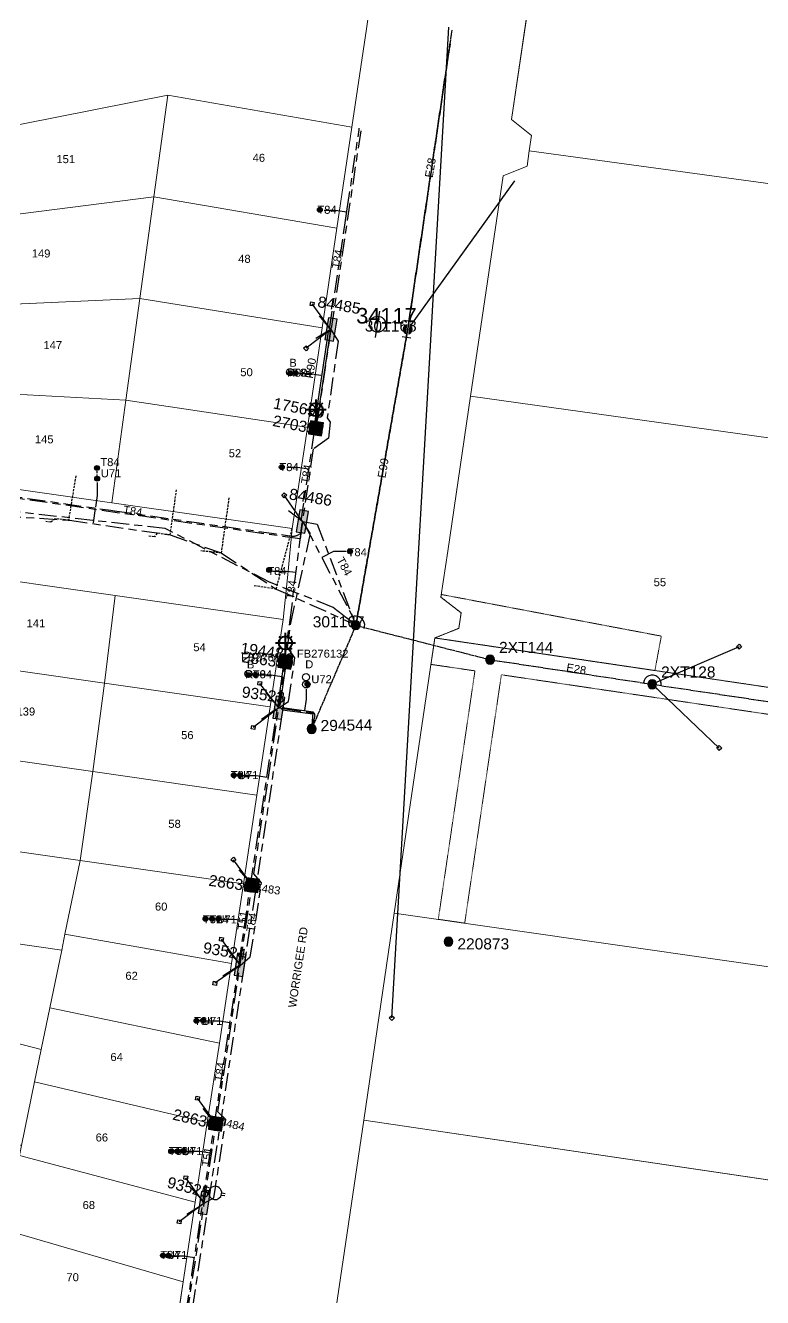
# Model space of a CAD drawing. Header units: metres. Extents: x 282960 to 285195, y 6134329 to 6136665.
# Drawn here: x 283728.7 to 283894.5, y 6135873.5 to 6136159.5 of the extents above; entities that cross this region are included whole.
import ezdxf
from ezdxf.enums import TextEntityAlignment as Align

# ---------------------------------------------------------------- set-up
doc = ezdxf.new("R2010")
doc.units = ezdxf.units.M
for name, pattern in [('Cable Exist OH', [1, 1, 0]), ('Cable Exist UG', [8.2, 4, -1.2, 1.8, -1.2]), ('DASHED', [0.75, 0.5, -0.25]), ('HIDDEN', [0.375, 0.25, -0.125]), ('HIDDEN2', [0.1875, 0.125, -0.0625])]:
    doc.linetypes.add(name, pattern=pattern)
doc.layers.get('0').update_dxf_attribs({"color": 6})
for name, color, linetype, lineweight in [('Cadastre Land Parcels_SP_EXT', 9, 'Continuous', 5), ('Cadastre Other Property_SP_EXT', 9, 'HIDDEN', 5), ('Cadastre Roads_SP_EXT', 9, 'Continuous', 5)]:
    doc.layers.add(name, color=color, linetype=linetype, lineweight=lineweight)
for name, color, linetype in [('Duct_SP_EXT', 7, 'Continuous'), ('Equip_LV_EXT', 7, 'Continuous'), ('Equip_SP_HV_EXT', 7, 'Continuous'), ('Equip_SP_SL_EXT', 7, 'Continuous'), ('Mains_HV_EXT', 7, 'Continuous'), ('Mains_LV_EXT', 7, 'Continuous'), ('Mains_LV_SL_EXT', 7, 'Continuous'), ('Services_SP_EXT', 7, 'Continuous'), ('SupportsOH_SP_TR_HV_LV_SL_EXT', 7, 'Continuous'), ('SupportsUG_SP_LV_EXT', 7, 'Continuous'), ('SupportsUG_SP_LV_SL_EXT', 7, 'Continuous'), ('Trench_SP_EXT', 7, 'Continuous')]:
    doc.layers.add(name, color=color, linetype=linetype)
doc.layers.add('UNKNOWN_FEATURES', color=1, linetype='DASHED', plot=False)
doc.styles.add('COLUMN_LABEL', font='arial.ttf')
doc.styles.add('HVSW_LABEL', font='arial.ttf')
doc.styles.add('iecARIAL', font='arial.ttf', dxfattribs={"height": 2})
doc.styles.add('POLE_LABEL', font='arial.ttf')
doc.styles.get("Standard").update_dxf_attribs({"font": 'arial.ttf'})

# ---------------------------------------------------------------- blocks, each defined once
blk = doc.blocks.new('COLUMN_EXT')
blk.add_hatch(color=256).paths.add_polyline_path([(-1.49, 1.48), (-1.49, -1.49), (1.48, -1.49), (1.48, 1.48)])
blk.add_lwpolyline([(-1.49, -1.49), (1.48, -1.49), (1.48, 1.48), (-1.49, 1.48)], close=True)
for tag, height, style, flags, p in [('ASSET_NUM', 2.5, 'COLUMN_LABEL', 8, (2, 2)), ('STRUCTURE_PLANT_NUMBER', 0.2, 'POLE_LABEL', 9, (1.81, 0.03)), ('STREET_CODE', 0.2, 'COLUMN_LABEL', 9, (1.81, -0.2))]:
    blk.add_attdef(tag, text='', height=height, dxfattribs=dict(style=style, flags=flags)).set_placement(p, align=Align.MIDDLE_LEFT)
at = {"flags": 1}
blk.add_attdef('Z', (1.81, -2.35), '', height=0.2, dxfattribs=at)
at = {"flags": 9}
for tag, p in [('COLUMN_TYPE', (1.81, -0.4)), ('OWNED_BY', (1.81, -0.6)), ('STATE', (1.81, -0.8)), ('USAGE', (1.81, -1)), ('STREETNAME', (1.81, -1.6)), ('SUBURB', (1.81, -1.8)), ('LEGEND', (1.81, -1.2)), ('LOCATION', (1.81, -1.4)), ('NOTES', (1.81, -2))]:
    blk.add_attdef(tag, text='', height=0.2, dxfattribs=at).set_placement(p, align=Align.MIDDLE_LEFT)
blk = doc.blocks.new('PILLAR_EXT')
blk.add_hatch(color=256).paths.add_polyline_path([(-2.475, 0.99), (-2.475, -0.99), (2.475, -0.99), (2.475, 0.99)])
blk.add_lwpolyline([(-2.475, -0.99), (2.475, -0.99), (2.475, 0.99), (-2.475, 0.99)], close=True)
at = {"style": 'iecARIAL', "flags": 8}
blk.add_attdef('ASSET_NUM', (1.5, 3.5), '', height=2.5, dxfattribs=at)
for tag, p, flags in [('OWNED_BY', (0, -0.2), 9), ('STATE', (0, -0.4), 9), ('SUPPORT_TYPE', (0, -0.6), 9), ('STREETNAME', (0, -1.8), 9), ('SUBURB', (0, -2), 1), ('USAGE', (0, -0.8), 9), ('LEGEND', (0, -1), 9), ('LOCATION', (0, -1.2), 9), ('NOTES', (0, -1.4), 9), ('PARENT', (0, -1.6), 9)]:
    blk.add_attdef(tag, p, '', height=0.2, dxfattribs=dict(flags=flags))
blk = doc.blocks.new('DUCT_EXT')
blk.add_circle((0, 0.8), 0.8)
at = {"flags": 1}
blk.add_attdef('Z', (0, 0), '', height=0.2, dxfattribs=at)
at = {"flags": 9}
for tag, p in [('DUCT_CODE', (0, 0)), ('XSECT_TYPE', (0, -0.2)), ('STATE', (0, -0.6)), ('FB_REFERENCE', (0, -0.4)), ('NOTES', (0, -0.8))]:
    blk.add_attdef(tag, text='', height=0.2, dxfattribs=at).set_placement(p, align=Align.MIDDLE_LEFT)
blk = doc.blocks.new('SL_LANTERN_EXT')
at = {"lineweight": 40}
for p, q in [((0, 1.97), (0, 6.47)), ((-2.25, 4.22), (2.25, 4.22)), ((-1.46, 5.68), (-1.06, 5.28)), ((-1.46, 2.76), (-1.06, 3.16)), ((1.46, 5.68), (1.06, 5.28)), ((1.46, 2.76), (1.06, 3.16)), ((0, 0), (0, 2.72))]:
    blk.add_line(p, q, dxfattribs=at)
blk.add_circle((0, 4.22), 1.5, dxfattribs=at)
at = {"style": 'iecARIAL', "flags": 8}
blk.add_attdef('ASSET_NUM', (1.5, 1.5), '', height=2.5, dxfattribs=at)
for tag, p, height, flags in [('OPERATING_VOLTAGE', (0.98, -1.65), 0.2, 9), ('ORIENTATION', (0.98, -1.85), 0.2, 9), ('OWNED_BY', (0.98, -2.05), 0.2, 9), ('STATE', (0.98, -2.25), 0.2, 9), ('CONSTRUCTED_VOLTAGE', (0.98, -0.65), 0.2, 9), ('CONTROL_TYPE', (0.98, -0.85), 0.2, 9), ('LANTERN_PURPOSE', (0.98, -1.05), 0.2, 9), ('LANTERN_TYPE', (0.98, -1.25), 0.2, 9), ('NO_PHASES', (0.98, -1.45), 0.2, 9), ('USAGE', (0.98, -2.45), 0.2, 9), ('CEXIST', (0.98, -2.65), 0.2, 9), ('CNEW', (0.98, -2.85), 0.2, 9), ('CNUMBER', (0.98, -3.05), 0.2, 9), ('LNUMBER', (2.18, -3.25), 2.5, 8), ('CREMOVE', (0.98, -3.25), 0.2, 9), ('CREPLACE', (0.98, -3.45), 0.2, 9), ('LKINGHEIGHT', (0.98, -3.65), 0.2, 9), ('LBRACKET', (0.98, -3.85), 0.2, 9), ('LBRACKETVOCAB', (0.98, -4.05), 0.2, 9), ('LCATEGORY', (0.98, -4.25), 0.2, 9), ('LCHARGE1', (0.98, -4.45), 0.2, 9), ('LCHARGE1PERCENT', (0.98, -4.65), 0.2, 9), ('LCHARGE2', (0.98, -4.85), 0.2, 9), ('LCHARGE2PERCENT', (0.98, -5.05), 0.2, 9), ('LCHARGE3', (0.98, -5.25), 0.2, 9), ('LCHARGE3PERCENT', (0.98, -5.45), 0.2, 9), ('LEXIST', (0.98, -5.65), 0.2, 9), ('LLAMP', (0.98, -5.85), 0.2, 9), ('LLAMPVOCAB', (0.98, -6.05), 0.2, 9), ('LMAST', (0.98, -6.25), 0.2, 9), ('LMASTVOCAB', (0.98, -6.45), 0.2, 9), ('LNEW', (0.98, -6.65), 0.2, 9), ('LANTNUMBER', (0.98, -6.85), 0.2, 9), ('LOUTREACH', (0.98, -7.25), 0.2, 9), ('LOUTREACHVOCAB', (0.98, -7.45), 0.2, 9), ('LRATECODE', (0.98, -7.65), 0.2, 9), ('LREMOVE', (0.98, -7.85), 0.2, 9), ('LREPLACE', (0.98, -8.05), 0.2, 9), ('LTYPE', (0.98, -8.25), 0.2, 9), ('LTYPEVOCAB', (0.98, -8.45), 0.2, 9), ('LEGEND', (0.98, -8.65), 0.2, 9), ('STREETNAME', (0.98, -9.25), 0.2, 9), ('SUBURB', (0.98, -9.45), 0.2, 1), ('LOCATION', (0.98, -8.85), 0.2, 9), ('NOTES', (0.98, -9.05), 0.2, 9)]:
    blk.add_attdef(tag, p, '', height=height, dxfattribs=dict(flags=flags))
blk = doc.blocks.new('CCP_EXT')
blk.add_wipeout([(0, 0.57), (0.57, 0), (0, -0.57), (-0.57, 0)])
blk.add_lwpolyline([(-0.57, 0), (0, 0.57), (0.57, 0), (0, -0.57), (-0.57, 0)])
at = {"flags": 1}
blk.add_attdef('Z', (0, 0), '', height=0.2, dxfattribs=at)
at = {"flags": 9}
for tag, p in [('CCP_TYPE', (0, 0)), ('CONSTRUCTED_VOLTAGE', (0, -0.2)), ('OPERATING_VOLTAGE', (0, -0.6)), ('ORIENTATION', (0, -0.8)), ('OWNED_BY', (0, -1)), ('STATE', (0, -1.8)), ('NO_PHASES', (0, -0.4)), ('USAGE', (0, -1.2)), ('LEGEND', (0, -1.4)), ('LIFE_SUPPORT', (0, -1.6)), ('NOTES', (0, -2))]:
    blk.add_attdef(tag, text='', height=0.2, dxfattribs=at).set_placement(p, align=Align.MIDDLE_LEFT)
blk = doc.blocks.new('POLE_EXT')
blk.add_hatch(color=256).paths.add_polyline_path([(-1, 0, 1), (1, 0, 1)])
blk.add_lwpolyline([(-1, 0, 1), (1, 0, 1)], format="xyb", close=True)
for tag, height, flags, p in [('pNumber', 2.5, 8, (-17.84, 2.07)), ('OWNED_BY', 0.2, 9, (1.35, -0.4)), ('SPECIAL_USE', 0.2, 9, (1.35, -0.8)), ('STATE', 0.2, 9, (1.35, -1)), ('cLV', 0.2, 9, (1.35, -1.4)), ('hDepth', 0.2, 9, (1.35, -1.6)), ('hDia', 0.2, 9, (1.35, -1.8)), ('cHV', 0.2, 9, (1.35, -2)), ('PARENT', 0.2, 9, (1.35, -0.6)), ('USAGE', 0.2, 9, (1.35, -1.2)), ('LBRACKET', 0.2, 9, (1.35, -2.2)), ('LExisting', 0.2, 9, (1.35, -2.4)), ('LANTNUMBER', 0.2, 9, (1.35, -2.6)), ('LOther', 0.2, 9, (1.35, -2.8)), ('cLinedev', 0.2, 9, (1.35, -3.4)), ('pExisting', 0.2, 9, (1.35, -3.8)), ('pFooting', 0.2, 9, (1.35, -4.4)), ('pNew', 0.2, 9, (1.35, -4.6)), ('pRelocate', 0.2, 9, (1.35, -5)), ('pRemove', 0.2, 9, (1.35, -5.2)), ('pReplace', 0.2, 9, (1.35, -5.4)), ('pStay', 0.2, 9, (1.35, -5.6)), ('pType', 0.2, 9, (1.35, -5.8)), ('LRemove', 0.2, 9, (1.35, -3)), ('LEGEND', 0.2, 9, (1.35, -3.2)), ('LOCATION', 0.2, 9, (1.35, -3.6)), ('PFNUMBER', 0.2, 9, (1.35, -4)), ('NEWPFNUMBER', 0.2, 9, (1.35, -4.2)), ('cspan', 0.2, 9, (1.35, -6)), ('STREETNAME', 0.2, 9, (1.35, -6.2)), ('SUBURB', 0.2, 9, (1.35, -6.4)), ('OPERATED_BY', 0.2, 9, (1.36, -7.01)), ('NOTES', 0.2, 9, (1.35, -6.6)), ('MAINTAINED_BY', 0.2, 9, (1.36, -6.81))]:
    blk.add_attdef(tag, text='', height=height, dxfattribs=dict(flags=flags)).set_placement(p, align=Align.MIDDLE_LEFT)
at = {"style": 'POLE_LABEL'}
for tag, height, flags, p in [('ASSET_NUM', 2.5, 8, (2, 2)), ('STRUCTURE_PLANT_NUMBER', 0.2, 9, (1.35, 0.03)), ('STREET_CODE', 0.2, 9, (1.35, -0.2))]:
    blk.add_attdef(tag, text='', height=height, dxfattribs=dict(at, flags=flags)).set_placement(p, align=Align.MIDDLE_LEFT)
at = {"flags": 1}
blk.add_attdef('Z', (1.35, -7.33), '', height=0.2, dxfattribs=at)
blk = doc.blocks.new('LV_UG_LINKS_OPEN_EXT')
for p, q in [((-0.25, 1.47), (-0.25, 2.22)), ((0.25, 1.47), (0.25, 2.22)), ((-0.25, -1.47), (-0.25, -2.22)), ((0.25, -1.47), (0.25, -2.22))]:
    blk.add_line(p, q)
at = {"flags": 9}
for tag, p in [('ACTUAL_STATUS', (0, 0)), ('CONSTRUCTED_VOLTAGE', (0, -0.2)), ('OPERATING_VOLTAGE', (0, -0.6)), ('ORIENTATION', (0, -0.8)), ('STATE', (0, -1)), ('SWITCH_TYPE', (0, -1.2)), ('NO_PHASES', (0, -0.4)), ('USAGE', (0, -1.4)), ('NOTES', (0, -1.6))]:
    blk.add_attdef(tag, text='', height=0.2, dxfattribs=at).set_placement(p, align=Align.MIDDLE_LEFT)
at = {"flags": 1}
blk.add_attdef('Z', (0, 0), '', height=0.2, dxfattribs=at)
blk.add_wipeout([(-0.25, 1.47), (-0.43, 1.43), (-0.61, 1.36), (-0.77, 1.28), (-0.93, 1.17), (-1.07, 1.05), (-1.19, 0.9), (-1.29, 0.75), (-1.38, 0.58), (-1.44, 0.4), (-1.48, 0.22), (-1.49, 0.03), (-1.49, -0.16), (-1.45, -0.34), (-1.4, -0.52), (-1.32, -0.69), (-1.23, -0.85), (-1.11, -1), (-0.98, -1.13), (-0.83, -1.24), (-0.66, -1.34), (-0.49, -1.41), (-0.31, -1.46), (-0.13, -1.49), (0.06, -1.49), (0.25, -1.47), (0.43, -1.43), (0.61, -1.36), (0.77, -1.28), (0.93, -1.17), (1.07, -1.05), (1.19, -0.9), (1.29, -0.75), (1.38, -0.58), (1.44, -0.4), (1.48, -0.22), (1.49, -0.03), (1.49, 0.16), (1.45, 0.34), (1.4, 0.52), (1.32, 0.69), (1.23, 0.85), (1.11, 1), (0.98, 1.13), (0.83, 1.24), (0.66, 1.34), (0.49, 1.41), (0.31, 1.46), (0.13, 1.49), (-0.06, 1.49)])
blk.add_lwpolyline([(0, -1.49, 1), (0, 1.49, 1)], format="xyb", close=True)
blk = doc.blocks.new('HV_ABS_CLOSED_EXT')
blk.add_line((-3, 6.87), (3, 6.87))
blk.add_circle((0, 6.87), 1.8)
at = {"style": 'HVSW_LABEL'}
for tag, height, flags, p in [('ASSET_NUM', 3.5, 8, (2, 2)), ('STREET_CODE', 0.2, 9, (0, -0.2))]:
    blk.add_attdef(tag, text='', height=height, dxfattribs=dict(at, flags=flags)).set_placement(p, align=Align.MIDDLE_LEFT)
at = {"flags": 1}
blk.add_attdef('Z', (0, 0), '', height=0.2, dxfattribs=at)
at = {"flags": 9}
for tag, p in [('ACTUAL_STATUS', (0, -0.4)), ('CONSTRUCTED_VOLTAGE', (0, -0.6)), ('OPERATING_VOLTAGE', (0, -1)), ('ORIENTATION', (0, -1.2)), ('OWNED_BY', (0, -1.4)), ('STATE', (0, -1.6)), ('SWITCH_TYPE', (0, -1.8)), ('STREETNAME', (0, -2.6)), ('SUBURB', (0, -2.8)), ('NO_PHASES', (0, -0.8)), ('USAGE', (0, -2)), ('LEGEND', (0, -2.2)), ('LOCATION', (0, -2.4)), ('NOTES', (0, -3))]:
    blk.add_attdef(tag, text='', height=0.2, dxfattribs=at).set_placement(p, align=Align.MIDDLE_LEFT)
blk = doc.blocks.new('End Shackle_EXT')
blk.add_wipeout([(0, 0.25), (1.81, 0.25), (1.82, -0.25), (0, -0.25)])
blk.add_line((1.81, -1), (1.81, 1))
at = {"flags": 1}
blk.add_attdef('Z', (0, 0), '', height=0.2, dxfattribs=at)
at = {"flags": 9}
for tag, p in [('CONNECTOR_TYPE', (0, 0)), ('CONSTRUCTED_VOLTAGE', (0, -0.2)), ('OPERATING_VOLTAGE', (0, -0.6)), ('ORIENTATION', (0, -0.8)), ('OWNED_BY', (0, -1)), ('STATE', (0, -1.2)), ('NO_PHASES', (0, -0.4)), ('USAGE', (0, -1.4)), ('NOTES', (0, -1.6))]:
    blk.add_attdef(tag, text='', height=0.2, dxfattribs=at).set_placement(p, align=Align.MIDDLE_LEFT)
blk = doc.blocks.new('CABLE_LARGE_EXT')
h = blk.add_hatch(color=256)
edge = h.paths.add_edge_path()
edge.add_arc((0, 0.55), 0.55, 0, 360)
blk.add_circle((0, 0.55), 0.55)
at = {"flags": 1}
blk.add_attdef('Z', (0, 0), '', height=0.2, dxfattribs=at)
at = {"flags": 9}
for tag, p in [('COND_CODE', (0, 0)), ('STATE', (0, -0.4)), ('XSECT_SIZE', (0, -0.6)), ('FB_REFERENCE', (0, -0.2)), ('NOTES', (0, -0.8))]:
    blk.add_attdef(tag, text='', height=0.2, dxfattribs=at).set_placement(p, align=Align.MIDDLE_LEFT)

msp = doc.modelspace()

# ---------------------------------------------------------------- linework, layer by layer
at = {"layer": 'Cadastre Land Parcels_SP_EXT', "linetype": 'Continuous'}
for p, q in [((283804.8, 6135913.39), (283791.65, 6135824.3)), ((283915.48, 6135897.05), (283804.8, 6135913.39))]:
    msp.add_line(p, q, dxfattribs=at)
for points in [[(284026.51, 6136162.04), (283845.26, 6136187.44), (283838.01, 6136138.33), (283842.54, 6136134.78), (283842.03, 6136131.32), (284018.36, 6136107.18), (284026.51, 6136162.04)], [(283757.62, 6136120.96), (283760.77, 6136143.81), (283711.52, 6136134.1), (283712.83, 6136115.28), (283757.62, 6136120.96)], [(283802.12, 6136136.66), (283760.77, 6136143.81), (283757.62, 6136120.96), (283798.75, 6136113.92), (283802.12, 6136136.66)], [(284018.36, 6136107.18), (283842.03, 6136131.32), (283841.52, 6136127.85), (283836.14, 6136125.66), (283828.82, 6136076.12), (284009.99, 6136050.85), (284018.36, 6136107.18)], [(283754.47, 6136098.11), (283757.62, 6136120.96), (283712.83, 6136115.28), (283712.96, 6136106.13), (283712.87, 6136096.2), (283754.47, 6136098.11)], [(283798.75, 6136113.92), (283757.62, 6136120.96), (283754.47, 6136098.11), (283795.43, 6136091.53), (283798.75, 6136113.92)], [(283751.33, 6136075.25), (283754.47, 6136098.11), (283712.87, 6136096.2), (283712.41, 6136077.33), (283751.33, 6136075.25)], [(283792.12, 6136069.13), (283795.43, 6136091.53), (283754.47, 6136098.11), (283751.33, 6136075.25), (283791.9, 6136069.16), (283792.12, 6136069.13)], [(283748.15, 6136052.19), (283751.33, 6136075.25), (283712.41, 6136077.33), (283711.52, 6136057.42), (283748.15, 6136052.19)], [(283792.12, 6136069.13), (283791.9, 6136069.16), (283751.33, 6136075.25), (283748.15, 6136052.19), (283788.74, 6136046.38), (283792.12, 6136069.13)], [(284009.99, 6136050.85), (283828.82, 6136076.12), (283823.68, 6136041.29), (283822.16, 6136030.95), (283826.69, 6136027.41), (283826.18, 6136023.95), (283820.8, 6136021.78), (284001.69, 6135994.99), (284009.99, 6136050.85)], [(283787.72, 6136036.03), (283787.72, 6136036.09), (283788.74, 6136046.38), (283748.15, 6136052.19), (283711.52, 6136057.42), (283711.13, 6136036.75), (283748.92, 6136031.33), (283786.71, 6136025.9), (283787.72, 6136036.03)], [(283787.72, 6136036.03), (283787.72, 6136036.09), (283788.74, 6136046.38), (283748.15, 6136052.19), (283711.52, 6136057.42), (283711.13, 6136036.75), (283748.92, 6136031.33), (283786.71, 6136025.9), (283787.72, 6136036.03)], [(283787.72, 6136036.03), (283787.72, 6136036.09), (283788.74, 6136046.38), (283748.15, 6136052.19), (283711.52, 6136057.42), (283711.13, 6136036.75), (283748.92, 6136031.33), (283786.71, 6136025.9), (283787.72, 6136036.03)], [(283787.72, 6136036.03), (283787.72, 6136036.09), (283788.74, 6136046.38), (283748.15, 6136052.19), (283711.52, 6136057.42), (283711.13, 6136036.75), (283748.92, 6136031.33), (283786.71, 6136025.9), (283787.72, 6136036.03)], [(283748.92, 6136031.33), (283711.14, 6136036.75), (283709.35, 6136016.98), (283746.54, 6136011.65), (283748.92, 6136031.33)], [(283786.71, 6136025.9), (283748.92, 6136031.33), (283746.54, 6136011.65), (283783.75, 6136006.31), (283786.71, 6136025.9)], [(284001.69, 6135994.99), (283820.8, 6136021.78), (283811.67, 6135959.93), (283935.13, 6135942.2), (283938.11, 6135962.98), (283995.72, 6135954.7), (284001.69, 6135994.99)], [(283707.08, 6135997.03), (283743.91, 6135991.74), (283746.54, 6136011.65), (283709.35, 6136016.98), (283707.08, 6135997.03)], [(283780.75, 6135986.46), (283783.75, 6136006.31), (283746.54, 6136011.65), (283743.91, 6135991.74), (283780.75, 6135986.46)], [(283741.03, 6135971.74), (283743.91, 6135991.74), (283707.08, 6135997.03), (283704.33, 6135977), (283741.03, 6135971.74)], [(283780.75, 6135986.46), (283743.91, 6135991.74), (283741.03, 6135971.74), (283777.73, 6135966.47), (283780.75, 6135986.46)], [(283701.07, 6135956.75), (283736.89, 6135951.61), (283737.61, 6135955.16), (283741.03, 6135971.74), (283704.33, 6135977), (283701.07, 6135956.75)], [(283777.73, 6135966.47), (283741.03, 6135971.74), (283737.61, 6135955.16), (283775.03, 6135948.59), (283777.73, 6135966.47)], [(283995.72, 6135954.7), (283938.11, 6135962.98), (283935.13, 6135942.2), (283811.67, 6135959.93), (283804.8, 6135913.39), (283985.65, 6135886.69), (283995.72, 6135954.7)], [(283736.89, 6135951.61), (283701.07, 6135956.75), (283700.52, 6135953.62), (283699.71, 6135949.63), (283698.43, 6135943.36), (283697.2, 6135938.33), (283732.28, 6135929.25), (283734.2, 6135938.59), (283736.89, 6135951.61)], [(283734.2, 6135938.59), (283772.33, 6135930.71), (283775.03, 6135948.59), (283737.61, 6135955.16), (283736.89, 6135951.61), (283734.2, 6135938.59)], [(283727.83, 6135907.67), (283730.79, 6135922.01), (283732.28, 6135929.25), (283697.2, 6135938.33), (283694.31, 6135928.26), (283692.35, 6135922.46), (283691.74, 6135920.67), (283727.83, 6135907.67)], [(283769.63, 6135912.83), (283772.33, 6135930.71), (283734.2, 6135938.59), (283732.28, 6135929.25), (283730.79, 6135922.01), (283769.63, 6135912.83)], [(283766.93, 6135894.95), (283769.63, 6135912.83), (283730.79, 6135922.01), (283727.83, 6135907.67), (283727.37, 6135905.43), (283766.93, 6135894.95)], [(283766.93, 6135894.95), (283727.37, 6135905.43), (283726.34, 6135900.43), (283723.04, 6135889.05), (283764.23, 6135877.06), (283766.93, 6135894.95)], [(283764.23, 6135877.06), (283723.04, 6135889.05), (283722.65, 6135887.72), (283718.32, 6135872.8), (283761.53, 6135859.18), (283764.23, 6135877.06)]]:
    msp.add_lwpolyline(points, close=True, dxfattribs=at)
at = {"layer": 'Cadastre Other Property_SP_EXT', "linetype": 'HIDDEN2'}
msp.add_lwpolyline([(283822.24, 6136031.56), (283822.16, 6136030.96), (283826.69, 6136027.43), (283826.18, 6136023.96), (283820.8, 6136021.79), (283870.27, 6136014.46), (283871.72, 6136022.2), (283822.24, 6136031.56)], close=True, dxfattribs=at)
at = {"layer": 'Cadastre Roads_SP_EXT', "linetype": 'Continuous'}
for p, q in [((283838.01, 6136138.33), (283845.26, 6136187.44)), ((283806.74, 6136167.82), (283805.39, 6136158.7)), ((283805.39, 6136158.7), (283802.12, 6136136.66)), ((283802.12, 6136136.66), (283798.75, 6136113.92)), ((283842.54, 6136134.78), (283838.01, 6136138.33)), ((283842.03, 6136131.32), (283842.54, 6136134.78)), ((283841.52, 6136127.85), (283842.03, 6136131.32)), ((283828.82, 6136076.12), (283836.14, 6136125.66)), ((283836.14, 6136125.66), (283841.52, 6136127.85)), ((283798.75, 6136113.92), (283795.43, 6136091.53)), ((283823.68, 6136041.29), (283828.82, 6136076.12)), ((283788.74, 6136046.38), (283787.72, 6136036.09)), ((283822.16, 6136030.95), (283823.68, 6136041.29)), ((283787.72, 6136036.03), (283786.71, 6136025.9)), ((283787.72, 6136036.09), (283787.72, 6136036.03)), ((283826.69, 6136027.41), (283822.16, 6136030.95)), ((283786.71, 6136025.9), (283783.75, 6136006.31)), ((283826.18, 6136023.95), (283826.69, 6136027.41)), ((283820.8, 6136021.78), (283826.18, 6136023.95)), ((283811.67, 6135959.93), (283820.8, 6136021.78)), ((283780.75, 6135986.46), (283777.73, 6135966.47)), ((283788.73, 6135804.5), (283804.8, 6135913.39)), ((283764.23, 6135877.06), (283761.53, 6135859.18))]:
    msp.add_line(p, q, dxfattribs=at)
at = {"layer": 'Duct_SP_EXT'}
for p, q in [((283797.26, 6136090.59), (283794.11, 6136069.38)), ((283796.8, 6136090.78), (283796.78, 6136090.66)), ((283796.78, 6136090.66), (283797.02, 6136090.63)), ((283796.8, 6136090.78), (283797.04, 6136090.74)), ((283797.26, 6136090.59), (283797.02, 6136090.63)), ((283797.28, 6136090.71), (283797.04, 6136090.74)), ((283797.28, 6136090.71), (283797.26, 6136090.59)), ((283793.64, 6136069.45), (283793.88, 6136069.41)), ((283794.11, 6136069.38), (283793.88, 6136069.41)), ((283785.55, 6136006.64), (283786.87, 6136015.93)), ((283786.02, 6136006.57), (283787.35, 6136015.87)), ((283786.87, 6136015.93), (283786.9, 6136016.15)), ((283786.87, 6136015.93), (283787.11, 6136015.9)), ((283786.9, 6136016.15), (283787.14, 6136016.12)), ((283787.35, 6136015.87), (283787.11, 6136015.9)), ((283787.38, 6136016.08), (283787.14, 6136016.12)), ((283787.35, 6136015.87), (283787.38, 6136016.08)), ((283785.55, 6136006.64), (283785.78, 6136006.61)), ((283786.02, 6136006.57), (283785.78, 6136006.61)), ((283786.44, 6136005.65), (283786.47, 6136005.89)), ((283786.44, 6136005.65), (283793.34, 6136004.73)), ((283786.5, 6136006.13), (283786.47, 6136005.89)), ((283786.5, 6136006.13), (283793.4, 6136005.2)), ((283793.4, 6136005.2), (283793.37, 6136004.96)), ((283793.34, 6136004.73), (283793.37, 6136004.96))]:
    msp.add_line(p, q, dxfattribs=at)
for points in [[(283795.87, 6136117.99), (283798.42, 6136117.99), (283801.02, 6136117.61)], [(283790.37, 6136081.27), (283792.62, 6136081.27), (283795.17, 6136080.89)], [(283787.53, 6136060.18), (283789.91, 6136060.18), (283792.45, 6136059.81)], [(283744.87, 6136056.74), (283744.87, 6136053.84), (283744.49, 6136051.16)], [(283744.43, 6136050.86), (283743.96, 6136047.65)], [(283800.82, 6136041.22), (283798.03, 6136041.22), (283795.39, 6136039.84)], [(283784.29, 6136036.84), (283787.36, 6136036.84), (283789.58, 6136036.57)], [(283791.84, 6136010.3), (283791.84, 6136008), (283791.5, 6136005.5)], [(283777.7, 6135990.9), (283780.58, 6135990.9), (283783.05, 6135990.52)], [(283772.83, 6135958.59), (283775.7, 6135958.59), (283778.17, 6135958.23)], [(283769.28, 6135935.7), (283772.28, 6135935.7), (283774.74, 6135935.32)], [(283764.98, 6135906.39), (283767.91, 6135906.39), (283770.29, 6135906.04)], [(283761.59, 6135882.86), (283764.38, 6135882.86), (283766.76, 6135882.5)]]:
    msp.add_lwpolyline(points, dxfattribs=at)
at = {"layer": 'Mains_HV_EXT', "linetype": 'Cable Exist UG'}
for p, q in [((283786.68, 6136005.9), (283793.37, 6136004.96)), ((283793.37, 6136004.96), (283793.09, 6136001.32))]:
    msp.add_line(p, q, dxfattribs=at)
at = {"layer": 'Mains_HV_EXT', "linetype": 'Cable Exist OH'}
for points in [[(283803.03, 6136024.63), (283797.91, 6136028.62)], [(283803.03, 6136024.63), (283793.09, 6136001.32)]]:
    msp.add_lwpolyline(points, dxfattribs=at)
at = {"layer": 'Mains_HV_EXT', "linetype": 'Continuous'}
msp.add_lwpolyline([(283793.88, 6136003.16, 0.143869), (283793.25, 6136003.31)], format="xyb", dxfattribs=at)
at = {"layer": 'Mains_LV_EXT', "linetype": 'Cable Exist UG'}
for points in [[(283804.12, 6136135.84), (283797.43, 6136091.15)], [(283785.71, 6136006.09), (283787.92, 6136007.49), (283789.31, 6136017.3), (283787.65, 6136019.61), (283788.41, 6136025.08), (283792.82, 6136045.18), (283791.07, 6136047.96)], [(283791.07, 6136048), (283794.31, 6136047.38), (283803.03, 6136024.63)], [(283777.02, 6135948.37), (283779.7, 6135966.2)]]:
    msp.add_lwpolyline(points, dxfattribs=at)
at = {"layer": 'Mains_LV_EXT', "linetype": 'Continuous'}
for points in [[(283803.31, 6136026.64, 0.208394), (283802.05, 6136026.43)], [(283804.9, 6136023.94, 0.47202), (283803.31, 6136026.64)], [(283871.65, 6136011.08, 1.020356), (283867.69, 6136011.67)]]:
    msp.add_lwpolyline(points, format="xyb", dxfattribs=at)
at = {"layer": 'Mains_LV_EXT', "linetype": 'Cable Exist OH'}
msp.add_lwpolyline([(283803.03, 6136024.63), (283833.22, 6136016.91), (283869.67, 6136011.38)], dxfattribs=at)
at = {"layer": 'Mains_LV_SL_EXT', "linetype": 'Cable Exist UG'}
for points in [[(283797.43, 6136091.15), (283794.08, 6136068.92)], [(283785.71, 6136006.09), (283787.19, 6136016.46)]]:
    msp.add_lwpolyline(points, dxfattribs=at)
at = {"layer": 'Services_SP_EXT'}
msp.add_lwpolyline([(283838.73, 6136124.59), (283814.7, 6136091.18)], dxfattribs=at)
at = {"layer": 'Trench_SP_EXT', "linetype": 'Cable Exist UG'}
for points in [[(283797.12, 6136091.28), (283800.43, 6136113.67), (283800.57, 6136114.57), (283800.57, 6136114.57), (283801.11, 6136118.23), (283803.75, 6136136.06), (283803.8, 6136136.41)], [(283790.72, 6136048.12), (283793.8, 6136068.89)], [(283791.02, 6136047.95), (283786.96, 6136051.08)], [(283786.91, 6136016.52), (283788.26, 6136025.8), (283790.62, 6136045.1), (283790.99, 6136047.7)], [(283791.17, 6136047.93), (283791.56, 6136047.18), (283802.22, 6136026.75), (283802.99, 6136024.67)], [(283869.67, 6136011.38), (283872.16, 6136009.01)], [(283785.71, 6136006.09), (283786.68, 6136005.9)], [(283776.7, 6135969.66), (283779.7, 6135966.2)], [(283776.75, 6135948.38), (283779.32, 6135966.19)], [(283773.99, 6135951.78), (283777.02, 6135948.3)], [(283768.59, 6135916.02), (283771.44, 6135912.54)], [(283768.65, 6135894.88), (283771.24, 6135912.55)], [(283766.02, 6135898.17), (283768.85, 6135894.84)]]:
    msp.add_lwpolyline(points, dxfattribs=at)
msp.add_lwpolyline([(283792.96, 6136005.01), (283793.51, 6136004.94), (283793.51, 6136004.94, -0.427867), (283793.79, 6136004.27), (283793.79, 6136004.27), (283793.09, 6136001.32)], format="xyb", dxfattribs=at)
at = {"layer": 'UNKNOWN_FEATURES'}
for points in [[(283738.47, 6136048.11), (283740.14, 6136058.38)], [(283744.85, 6136058.07), (283744.85, 6136059.29)], [(283761.26, 6136044.96), (283762.72, 6136055.15)], [(283772.8, 6136040.88), (283774.59, 6136053.46)], [(283738.48, 6136048.25), (283735.39, 6136048.58), (283734.44, 6136047.79), (283733.35, 6136047.94)], [(283761.26, 6136044.96), (283758.34, 6136045.34), (283757.72, 6136044.51), (283756.44, 6136044.66)], [(283785.12, 6136032.79), (283788.74, 6136046.38)], [(283772.8, 6136040.88), (283768.17, 6136041.37)], [(283785.12, 6136032.79), (283780.18, 6136033.5)]]:
    msp.add_lwpolyline(points, dxfattribs=at)

# ---------------------------------------------------------------- block references
at = {"layer": 'Duct_SP_EXT'}
for name, p in [('CABLE_LARGE_EXT', (283794.93, 6136117.48)), ('DUCT_EXT', (283788.24, 6136080.75)), ('CABLE_LARGE_EXT', (283788.24, 6136080.75)), ('CABLE_LARGE_EXT', (283789.49, 6136080.75)), ('CABLE_LARGE_EXT', (283744.83, 6136059.44)), ('CABLE_LARGE_EXT', (283786.37, 6136059.64)), ('CABLE_LARGE_EXT', (283744.85, 6136057.05)), ('CABLE_LARGE_EXT', (283801.7, 6136040.72)), ('CABLE_LARGE_EXT', (283783.53, 6136036.52)), ('DUCT_EXT', (283778.84, 6136012.9)), ('DUCT_EXT', (283791.83, 6136012.17)), ('DUCT_EXT', (283791.86, 6136010.54)), ('CABLE_LARGE_EXT', (283792.17, 6136010.86)), ('CABLE_LARGE_EXT', (283775.59, 6135990.37)), ('CABLE_LARGE_EXT', (283776.96, 6135990.39)), ('CABLE_LARGE_EXT', (283769.22, 6135958.07)), ('CABLE_LARGE_EXT', (283770.69, 6135958.1)), ('CABLE_LARGE_EXT', (283772.09, 6135958.09)), ('CABLE_LARGE_EXT', (283767.19, 6135935.16)), ('CABLE_LARGE_EXT', (283768.66, 6135935.22)), ('CABLE_LARGE_EXT', (283761.49, 6135905.82)), ('CABLE_LARGE_EXT', (283762.88, 6135905.82)), ('CABLE_LARGE_EXT', (283764.2, 6135905.89)), ('CABLE_LARGE_EXT', (283759.66, 6135882.39)), ('CABLE_LARGE_EXT', (283760.9, 6135882.37))]:
    msp.add_blockref(name, p, dxfattribs=at)
at = {"layer": 'Equip_SP_HV_EXT'}
ref = msp.add_blockref('HV_ABS_CLOSED_EXT', (283814.7, 6136091.18), dxfattribs=dict(at, rotation=80.36133237709562))
ref.add_attrib('ASSET_NUM', '34117', dxfattribs={"layer": '0', "height": 3.5, "style": 'HVSW_LABEL'}).set_placement((283816.7, 6136091.43), align=Align.BOTTOM_RIGHT)
at = {"layer": 'Equip_SP_SL_EXT'}
ref = msp.add_blockref('SL_LANTERN_EXT', (283794.08, 6136068.92), dxfattribs=at)
ref.add_attrib('ASSET_NUM', '175690', dxfattribs={"layer": '0', "height": 2.5, "rotation": 348.8149, "style": 'iecARIAL'}).set_placement((283795.58, 6136070.42), align=Align.BOTTOM_RIGHT)
ref = msp.add_blockref('SL_LANTERN_EXT', (283787.19, 6136016.46), dxfattribs=at)
ref.add_attrib('ASSET_NUM', '194482', dxfattribs={"layer": '0', "height": 2.5, "rotation": 352.0224, "style": 'iecARIAL'}).set_placement((283788.69, 6136017.96), align=Align.MIDDLE_RIGHT)
at = {"layer": 'SupportsOH_SP_TR_HV_LV_SL_EXT'}
ref = msp.add_blockref('POLE_EXT', (283814.7, 6136091.18), dxfattribs=at)
ref.add_attrib('ASSET_NUM', '301168', dxfattribs={"layer": '0', "height": 2.5, "style": 'POLE_LABEL'}).set_placement((283816.7, 6136091.93), align=Align.MIDDLE_RIGHT)
ref = msp.add_blockref('POLE_EXT', (283802.99, 6136024.67), dxfattribs=at)
ref.add_attrib('ASSET_NUM', '301167', dxfattribs={"layer": '0', "height": 2.5, "style": 'POLE_LABEL'}).set_placement((283804.99, 6136025.42), align=Align.MIDDLE_RIGHT)
ref = msp.add_blockref('POLE_EXT', (283833.22, 6136016.91), dxfattribs=at)
ref.add_attrib('ASSET_NUM', '2XT144', dxfattribs={"layer": '0', "height": 2.5, "style": 'POLE_LABEL'}).set_placement((283835.22, 6136017.66), align=Align.BOTTOM_LEFT)
ref = msp.add_blockref('POLE_EXT', (283869.67, 6136011.38), dxfattribs=at)
ref.add_attrib('ASSET_NUM', '2XT128', dxfattribs={"layer": '0', "height": 2.5, "style": 'POLE_LABEL'}).set_placement((283871.67, 6136012.13), align=Align.BOTTOM_LEFT)
ref = msp.add_blockref('POLE_EXT', (283793.09, 6136001.32), dxfattribs=at)
ref.add_attrib('ASSET_NUM', '294544', dxfattribs={"layer": '0', "height": 2.5, "rotation": 1, "style": 'POLE_LABEL'}).set_placement((283795.1, 6136002.07), align=Align.MIDDLE_LEFT)
ref = msp.add_blockref('POLE_EXT', (283823.86, 6135953.51), dxfattribs=at)
ref.add_attrib('ASSET_NUM', '220873', dxfattribs={"layer": '0', "height": 2.5, "style": 'POLE_LABEL'}).set_placement((283825.86, 6135954.26), align=Align.TOP_LEFT)
at = {"layer": 'SupportsUG_SP_LV_EXT'}
ref = msp.add_blockref('PILLAR_EXT', (283797.43, 6136091.15), dxfattribs=dict(at, rotation=260.3507973895271))
ref.add_attrib('ASSET_NUM', '84485', dxfattribs={"layer": '0', "height": 2.5, "rotation": 350.2497, "style": 'iecARIAL'}).set_placement((283798.93, 6136094.65), align=Align.BOTTOM_CENTER)
ref = msp.add_blockref('PILLAR_EXT', (283791.02, 6136047.95), dxfattribs=dict(at, rotation=260.3507973895271))
ref.add_attrib('ASSET_NUM', '84486', dxfattribs={"layer": '0', "height": 2.5, "rotation": 350.7148, "style": 'iecARIAL'}).set_placement((283792.53, 6136051.45), align=Align.BOTTOM_CENTER)
ref = msp.add_blockref('PILLAR_EXT', (283785.71, 6136006.09), dxfattribs=dict(at, rotation=261.6362505600377))
ref.add_attrib('ASSET_NUM', '93523', dxfattribs={"layer": '0', "height": 2.5, "rotation": 352.0028, "style": 'iecARIAL'}).set_placement((283787.21, 6136009.59), align=Align.TOP_RIGHT)
ref = msp.add_blockref('PILLAR_EXT', (283777.02, 6135948.3), dxfattribs=dict(at, rotation=261.6220871830344))
ref.add_attrib('ASSET_NUM', '93524', dxfattribs={"layer": '0', "height": 2.5, "rotation": 350.2042, "style": 'iecARIAL'}).set_placement((283778.52, 6135951.8), align=Align.TOP_RIGHT)
ref = msp.add_blockref('PILLAR_EXT', (283768.93, 6135894.74), dxfattribs=dict(at, rotation=261.6553386204629))
ref.add_attrib('ASSET_NUM', '93525', dxfattribs={"layer": '0', "height": 2.5, "rotation": 345.311, "style": 'iecARIAL'}).set_placement((283770.43, 6135898.24), align=Align.TOP_RIGHT)
at = {"layer": 'SupportsUG_SP_LV_SL_EXT'}
ref = msp.add_blockref('COLUMN_EXT', (283794.08, 6136068.92), dxfattribs=dict(at, rotation=260.3507973895271))
ref.add_attrib('ASSET_NUM', '270398', dxfattribs={"layer": '0', "height": 2.5, "rotation": 348.8149, "style": 'COLUMN_LABEL'}).set_placement((283796.08, 6136069.67), align=Align.TOP_RIGHT)
ref = msp.add_blockref('COLUMN_EXT', (283787.19, 6136016.46), dxfattribs=dict(at, rotation=261.715699492524))
ref.add_attrib('ASSET_NUM', '286359', dxfattribs={"layer": '0', "height": 2.5, "rotation": 352.0293, "style": 'COLUMN_LABEL'}).set_placement((283789.19, 6136017.21), align=Align.TOP_RIGHT)
ref = msp.add_blockref('COLUMN_EXT', (283779.7, 6135966.2), dxfattribs=dict(at, rotation=261.6575234492777))
ref.add_attrib('ASSET_NUM', '286360', dxfattribs={"layer": '0', "height": 2.5, "rotation": 352.0028, "style": 'COLUMN_LABEL'}).set_placement((283781.7, 6135966.95), align=Align.TOP_RIGHT)
ref = msp.add_blockref('COLUMN_EXT', (283771.59, 6135912.57), dxfattribs=dict(at, rotation=261.6728210230098))
ref.add_attrib('ASSET_NUM', '286361', dxfattribs={"layer": '0', "height": 2.5, "rotation": 346.8616, "style": 'COLUMN_LABEL'}).set_placement((283773.59, 6135913.32), align=Align.TOP_RIGHT)

# ---------------------------------------------------------------- texts
at = {"layer": 'Cadastre Land Parcels_SP_EXT'}
for s, p in [('151', (283735.69, 6136128.54)), ('46', (283779.82, 6136128.84)), ('149', (283730.15, 6136107.33)), ('48', (283776.57, 6136106.13)), ('147', (283732.77, 6136086.72)), ('50', (283777.05, 6136080.64)), ('145', (283730.85, 6136065.55)), ('52', (283774.45, 6136062.42)), ('55', (283870, 6136033.42)), ('141', (283728.99, 6136024.18)), ('54', (283766.48, 6136018.8)), ('139', (283726.72, 6136004.35)), ('56', (283763.74, 6135999.04)), ('58', (283760.86, 6135979.1)), ('60', (283757.85, 6135960.49)), ('62', (283751.21, 6135944.93)), ('64', (283747.84, 6135926.68)), ('66', (283744.51, 6135908.58)), ('68', (283741.58, 6135893.39)), ('70', (283737.95, 6135877.16))]:
    msp.add_text(s, height=1.8, dxfattribs=at).set_placement(p)
at = {"layer": 'Cadastre Roads_SP_EXT'}
msp.add_text('WORRIGEE RD', height=1.8, rotation=81.5945, dxfattribs=at).set_placement((283789.58, 6135938.56))
at = {"layer": 'Duct_SP_EXT'}
for s, p in [('T84', (283794.37, 6136117.15)), ('R90', (283787.54, 6136080.52)), ('B', (283788.06, 6136082.76)), ('T84', (283788.95, 6136080.53)), ('T84', (283745.57, 6136060.42)), ('U71', (283745.67, 6136057.91)), ('T84', (283785.84, 6136059.29)), ('T84', (283801.17, 6136040.17)), ('T84', (283783.11, 6136035.93)), ('FB276133', (283777.19, 6136016.51)), ('B', (283778.53, 6136014.93)), ('FB276132', (283789.77, 6136017.36)), ('D', (283791.64, 6136014.96)), ('U72', (283793.01, 6136011.61)), ('T84', (283774.9, 6135990.05)), ('U71', (283776.51, 6135990.05)), ('T51', (283768.63, 6135957.62)), ('T84', (283770.1, 6135957.62)), ('U71', (283771.66, 6135957.61)), ('T84', (283766.63, 6135934.76)), ('U71', (283768.4, 6135934.78)), ('T51', (283760.98, 6135905.53)), ('T84', (283762.37, 6135905.53)), ('U71', (283763.9, 6135905.51)), ('T84', (283759.07, 6135882.18)), ('U71', (283760.51, 6135882.15))]:
    msp.add_text(s, height=1.8, dxfattribs=at).set_placement(p)
at = {"layer": 'Mains_LV_EXT'}
for s, rotation, p in [('E28', 80.4604, (283820.3, 6136125.16)), ('T84', 80.4233, (283799.37, 6136104.69)), ('T84', 80.4313, (283792.44, 6136056.33)), ('E99', 80.3609, (283809.67, 6136057.64)), ('T84', 350.7519, (283750.58, 6136049.78)), ('T84', 298.317, (283798.63, 6136039.36)), ('T84', 82.2545, (283789.11, 6136030.35)), ('E28', 350.2113, (283850.25, 6136014.33)), ('T51', 81.6575, (283778.16, 6135955.96)), ('T84', 81.6566, (283780.15, 6135955.57)), ('T84', 81.5784, (283773.02, 6135921.96)), ('T51', 81.6698, (283770.13, 6135902.83))]:
    msp.add_text(s, height=1.8, rotation=rotation, dxfattribs=at).set_placement(p)
at = {"layer": 'Mains_LV_SL_EXT'}
msp.add_text('R90', height=1.8, rotation=80.4233, dxfattribs=at).set_placement((283793.36, 6136080.01))
at = {"layer": 'UNKNOWN_FEATURES'}
for s, rotation, p in [('194483', 352.0028, (283777.62, 6135965.21)), ('194484', 346.8616, (283769.63, 6135912.83))]:
    msp.add_text(s, height=1.8, rotation=rotation, dxfattribs=at).set_placement(p)

# ---------------------------------------------------------------- next in the draw order: block references
at = {"layer": 'Services_SP_EXT'}
for p, rotation in [((283793.21, 6136096.89), 125.1054931327158), ((283781.41, 6136011.57), 308.1363780131164), ((283779.96, 6136001.67), 37.95041462537534), ((283772.81, 6135954.03), 306.4362813211415), ((283771.34, 6135944.14), 36.40492549904328), ((283767.44, 6135918.29), 306.6721001237689), ((283764.77, 6135900.41), 306.6511868529349), ((283763.3, 6135890.53), 36.66120343600812)]:
    msp.add_blockref('CCP_EXT', p, dxfattribs=dict(at, rotation=rotation))
for p in [(283791.83, 6136086.93), (283786.93, 6136053.87), (283889.2, 6136019.82), (283884.74, 6135997.02), (283775.48, 6135971.91), (283811.12, 6135936.36)]:
    msp.add_blockref('CCP_EXT', p, dxfattribs=at)

# ---------------------------------------------------------------- next in the draw order: linework, layer by layer
at = {"layer": 'Cadastre Other Property_SP_EXT', "linetype": 'HIDDEN2'}
msp.add_lwpolyline([(284001.68, 6135995), (283820.8, 6136021.79), (283819.92, 6136015.84), (283829.81, 6136014.39), (283821.57, 6135958.52), (283827.51, 6135957.67), (283835.75, 6136013.51), (284000.81, 6135989.07), (284001.68, 6135995)], close=True, dxfattribs=at)
at = {"layer": 'Cadastre Roads_SP_EXT', "linetype": 'Continuous'}
for p, q in [((283795.43, 6136091.53), (283792.12, 6136069.14)), ((283792.12, 6136069.14), (283788.74, 6136046.38)), ((283783.75, 6136006.31), (283780.75, 6135986.46)), ((283777.73, 6135966.47), (283775.03, 6135948.59)), ((283804.8, 6135913.39), (283811.67, 6135959.93)), ((283775.03, 6135948.59), (283772.33, 6135930.71)), ((283772.33, 6135930.71), (283769.63, 6135912.83)), ((283769.63, 6135912.83), (283766.93, 6135894.95)), ((283766.93, 6135894.95), (283764.23, 6135877.06))]:
    msp.add_line(p, q, dxfattribs=at)
at = {"layer": 'Duct_SP_EXT'}
msp.add_line((283796.78, 6136090.66), (283793.64, 6136069.45), dxfattribs=at)
msp.add_lwpolyline([(283781.16, 6136013.49), (283783.97, 6136013.49), (283786.4, 6136013.13)], dxfattribs=at)
at = {"layer": 'Mains_HV_EXT', "linetype": 'Cable Exist UG'}
msp.add_lwpolyline([(283797.94, 6136028.65), (283783.73, 6136034.27), (283760.17, 6136046.39), (283721.38, 6136050.73), (283688.97, 6136071.04), (283593.38, 6136084.88), (283582.96, 6136086.31), (283576.4, 6136087.38), (283572.09, 6136088.98), (283566.33, 6136092.17), (283563.57, 6136094.45), (283561.72, 6136096.56), (283558.44, 6136101.23), (283557.5, 6136102.65)], dxfattribs=at)
at = {"layer": 'Mains_LV_EXT', "linetype": 'Cable Exist UG'}
for points in [[(283797.43, 6136091.15), (283799.05, 6136088.48), (283796.58, 6136071.31), (283797.27, 6136070.31), (283796.91, 6136066.7), (283793.45, 6136064.28), (283791.02, 6136047.95)], [(283791.02, 6136047.95), (283790.47, 6136044.06), (283716.66, 6136054.64)], [(283777.02, 6135948.11), (283779.3, 6135950.08), (283781.83, 6135966.74), (283780.11, 6135968.77), (283783.28, 6135989.99), (283785.71, 6136006.09)]]:
    msp.add_lwpolyline(points, dxfattribs=at)
at = {"layer": 'Mains_LV_EXT', "linetype": 'Cable Exist OH'}
msp.add_lwpolyline([(283869.67, 6136011.38), (283961.51, 6135997.68)], dxfattribs=at)
at = {"layer": 'Services_SP_EXT'}
for points in [[(283811.12, 6135936.36), (283823.92, 6136159.13)], [(283797.43, 6136091.15), (283793.21, 6136096.89)], [(283797.43, 6136091.15), (283791.83, 6136086.93)], [(283791.02, 6136047.95), (283786.93, 6136053.87)], [(283889.2, 6136019.82), (283869.67, 6136011.38)], [(283785.71, 6136006.09), (283781.41, 6136011.57)], [(283884.74, 6135997.02), (283869.67, 6136011.38)], [(283785.71, 6136006.09), (283779.96, 6136001.67)], [(283779.7, 6135966.2), (283775.48, 6135971.91)], [(283777.02, 6135948.3), (283772.81, 6135954.03)], [(283777.02, 6135948.11), (283771.34, 6135944.14)], [(283771.59, 6135912.57), (283767.44, 6135918.29)]]:
    msp.add_lwpolyline(points, dxfattribs=at)
at = {"layer": 'Trench_SP_EXT', "linetype": 'Cable Exist UG'}
for points in [[(283797.43, 6136091.15), (283794.43, 6136094.73)], [(283797.43, 6136091.15), (283793.48, 6136088.8)], [(283709.57, 6136055.83), (283718.76, 6136051.54), (283723.7, 6136049.24), (283738.66, 6136048.24), (283761.26, 6136044.96), (283772.8, 6136040.88), (283785.12, 6136032.79), (283802.97, 6136024.74)], [(283782.71, 6136009.5), (283785.71, 6136006.09)], [(283779.32, 6135966.19), (283785.43, 6136006.12)], [(283781.82, 6136003.56), (283785.43, 6136006.12)], [(283771.24, 6135912.55), (283776.73, 6135948.23)], [(283773.1, 6135945.85), (283777.02, 6135948.3)], [(283763.14, 6135858.95), (283763.64, 6135862.06), (283766.18, 6135878.67), (283768.59, 6135894.7)], [(283765, 6135892.2), (283768.93, 6135894.74)]]:
    msp.add_lwpolyline(points, dxfattribs=at)
msp.add_lwpolyline([(283709.75, 6136055.96), (283712.97, 6136055.5), (283747.91, 6136050.5), (283748.72, 6136050.39), (283748.72, 6136050.39), (283788.5, 6136044.7), (283788.5, 6136044.7, 0.230128), (283790.66, 6136045.37), (283790.66, 6136045.37), (283790.97, 6136047.59)], format="xyb", dxfattribs=at)

# ---------------------------------------------------------------- next in the draw order: block references
at = {"layer": 'Duct_SP_EXT'}
for p in [(283778.84, 6136012.9), (283780.42, 6136012.93)]:
    msp.add_blockref('CABLE_LARGE_EXT', p, dxfattribs=at)

# ---------------------------------------------------------------- next in the draw order: texts
for s, p in [('R90', (283778.14, 6136012.7)), ('T84', (283779.87, 6136012.74))]:
    msp.add_text(s, height=1.8, dxfattribs=at).set_placement(p)

# ---------------------------------------------------------------- next in the draw order: block references
at = {"layer": 'Equip_LV_EXT', "rotation": 260.6890182218552}
msp.add_blockref('LV_UG_LINKS_OPEN_EXT', (283771.38, 6135897.02), dxfattribs=at)
at = {"layer": 'Mains_LV_EXT', "rotation": 80.71182856118124}
msp.add_blockref('End Shackle_EXT', (283814.7, 6136091.18), dxfattribs=at)

# ---------------------------------------------------------------- next in the draw order: linework, layer by layer
at = {"layer": 'Mains_HV_EXT', "linetype": 'Cable Exist UG'}
msp.add_line((283754.15, 6135790.23), (283786.68, 6136005.9), dxfattribs=at)
at = {"layer": 'Mains_LV_EXT', "linetype": 'Cable Exist UG'}
msp.add_line((283763.85, 6135861.54), (283768.93, 6135894.74), dxfattribs=at)
for points in [[(283768.93, 6135894.74), (283771.12, 6135895.89), (283773.78, 6135913.52), (283772.01, 6135915.25), (283777.02, 6135948.3)], [(283768.93, 6135894.74), (283771.59, 6135912.57)]]:
    msp.add_lwpolyline(points, dxfattribs=at)
at = {"layer": 'Services_SP_EXT'}
for points in [[(283768.93, 6135894.74), (283764.77, 6135900.41)], [(283768.93, 6135894.74), (283763.3, 6135890.53)]]:
    msp.add_lwpolyline(points, dxfattribs=at)

# ---------------------------------------------------------------- next in the draw order: block references
at = {"layer": 'Mains_LV_EXT', "rotation": 261.4607358442917}
msp.add_blockref('End Shackle_EXT', (283814.7, 6136091.18), dxfattribs=at)

# ---------------------------------------------------------------- next in the draw order: linework, layer by layer
at = {"layer": 'Mains_HV_EXT', "linetype": 'Cable Exist OH'}
for points in [[(283814.7, 6136091.18), (283824.67, 6136158.46)], [(283803.03, 6136024.63), (283814.7, 6136091.18)]]:
    msp.add_lwpolyline(points, dxfattribs=at)
at = {"layer": 'Mains_LV_EXT', "linetype": 'Cable Exist OH'}
for points in [[(283824.21, 6136155.39), (283814.7, 6136091.18)], [(283814.7, 6136091.18), (283803.03, 6136024.63)]]:
    msp.add_lwpolyline(points, dxfattribs=at)

doc.saveas('drawing.dxf')
